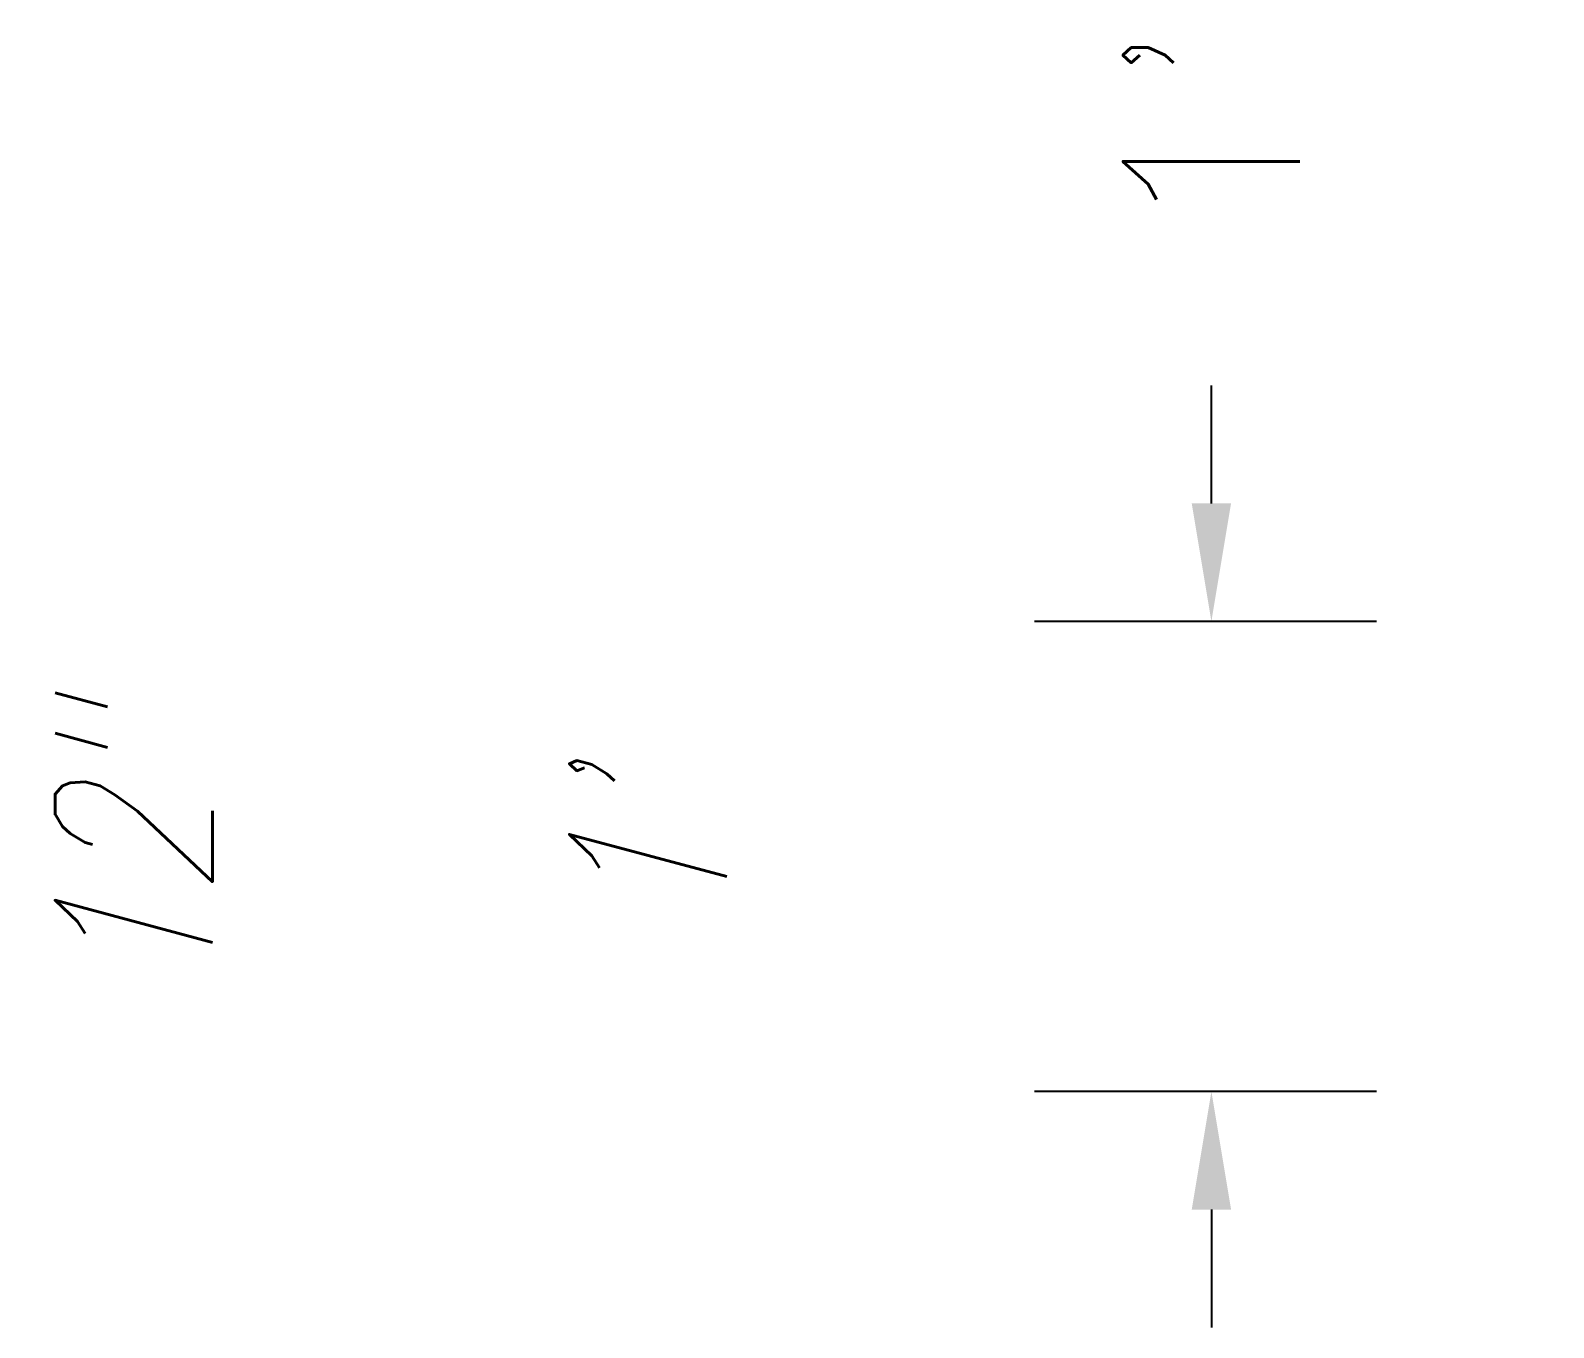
# Model space of a CAD drawing. Header units: inches. Extents: x -39 to 71, y -6 to 70.
# Drawn here: x -38.72 to 0, y -6 to 26.97 of the extents above; entities that cross this region are included whole.
import ezdxf

# ---------------------------------------------------------------- set-up
doc = ezdxf.new("R2010")
doc.units = ezdxf.units.IN
doc.header["$LTSCALE"] = 0.25
doc.header["$MEASUREMENT"] = 0
doc.styles.add('LengthsText', font='romans.shx', dxfattribs={"width": 0.75, "oblique": 15})
doc.styles.add('ROMANS', font='romans')
doc.dimstyles.new('DuctLengths', dxfattribs={"dimtxt": 4, "dimasz": 0.0625, "dimexe": 0.09375, "dimexo": 0.09375, "dimgap": 0.09, "dimtad": 0, "dimdec": 3, "dimzin": 0, "dimdsep": 46, "dimlunit": 5, "dimtxsty": 'LengthsText', "dimcen": 0, "dimse1": 1, "dimse2": 1, "dimsd1": 1, "dimsd2": 1, "dimadec": 0, "dimazin": 0, "dimtfac": 1, "dimtdec": 3, "dimtofl": 0, "dimtmove": 0, "dimatfit": 3, "dimfxl": 1, "dimfrac": 2, "dimtolj": 1, "dimtzin": 0, "dimarcsym": 0})
doc.dimstyles.new('PipeLengths', dxfattribs={"dimtxt": 4, "dimasz": 0.0625, "dimexe": 0.09375, "dimexo": 0.09375, "dimgap": 0.09, "dimtad": 0, "dimdec": 3, "dimzin": 0, "dimdsep": 46, "dimlunit": 4, "dimtxsty": 'LengthsText', "dimcen": 0, "dimse1": 1, "dimse2": 1, "dimsd1": 1, "dimsd2": 1, "dimadec": 0, "dimazin": 0, "dimtfac": 1, "dimtdec": 3, "dimtofl": 0, "dimtmove": 0, "dimatfit": 3, "dimfxl": 1, "dimfrac": 2, "dimtolj": 1, "dimtzin": 0, "dimarcsym": 0})
doc.dimstyles.new('Tags', dxfattribs={"dimscale": 48, "dimtxt": 0.09375, "dimasz": 0.0625, "dimexe": 0.09375, "dimexo": 0.09375, "dimgap": 0.09, "dimtad": 0, "dimdec": 3, "dimzin": 0, "dimdsep": 46, "dimlunit": 4, "dimtxsty": 'ROMANS', "dimcen": 0, "dimadec": 0, "dimazin": 0, "dimtfac": 1, "dimtdec": 3, "dimtofl": 0, "dimtmove": 0, "dimatfit": 3, "dimfxl": 1, "dimfrac": 2, "dimtolj": 1, "dimtzin": 0, "dimarcsym": 0})

# ---------------------------------------------------------------- blocks, each defined once
blk = doc.blocks.new('*D13')
at = {"color": 0, "lineweight": -2, "transparency": 16777216}
for p, q in [((-8.697, 14.947), (-8.697, 17.947)), ((-4.5, 11.947), (-13.197, 11.947)), ((-4.5, 0), (-13.197, 0)), ((-8.697, -3), (-8.697, -6))]:
    blk.add_line(p, q, dxfattribs=at)
at = {"color": 0, "transparency": 16777216}
for points in [[(-9.197, 14.947), (-8.197, 14.947), (-8.697, 11.947)], [(-9.197, -3), (-8.197, -3), (-8.697, 0)]]:
    blk.add_solid(points, dxfattribs=at)
at = {"layer": 'Defpoints', "color": 0, "transparency": 16777216}
for p in [(-8.697, 11.947), (0, 11.947), (0, 0)]:
    blk.add_point(p, dxfattribs=at)
at = {"color": 0, "transparency": 16777216, "insert": (-8.697, 24.41), "char_height": 4.5, "attachment_point": 5, "rotation": 90, "style": 'ROMANS'}
blk.add_mtext("\\A1;1'", dxfattribs=at)
blk = doc.blocks.new('*D14')
at = {"layer": 'Defpoints', "color": 0, "transparency": 16777216}
for p in [(-23.016, 11.947), (-18.698, 11.947), (-18.698, 0)]:
    blk.add_point(p, dxfattribs=at)
at = {"color": 0, "transparency": 16777216, "insert": (-23.016, 5.974), "char_height": 4, "attachment_point": 5, "rotation": 90, "style": 'LengthsText'}
blk.add_mtext("\\A1;1'", dxfattribs=at)
blk = doc.blocks.new('*D15')
at = {"layer": 'Defpoints', "color": 0, "transparency": 16777216}
for p in [(-36.091, 11.947), (-30.787, 11.947), (-30.787, 0)]:
    blk.add_point(p, dxfattribs=at)
at = {"color": 0, "transparency": 16777216, "insert": (-36.091, 5.974), "char_height": 4, "attachment_point": 5, "rotation": 90, "style": 'LengthsText'}
blk.add_mtext('\\A1;12"', dxfattribs=at)

msp = doc.modelspace()

# ---------------------------------------------------------------- dimensions: what is measured, and where the dimension line sits
for base, p1, p2, dimstyle, picture, middle in [((-8.6965, 11.9474), (0, 0), (0, 11.9474), 'Tags', '*D13', (-8.6965, 24.4103)), ((-23.0158, 11.9474), (-18.6984, 0), (-18.6984, 11.9474), 'PipeLengths', '*D14', (-23.0158, 5.9737))]:
    dim = msp.add_linear_dim(base=base, p1=p1, p2=p2, angle=90, dimstyle=dimstyle)
    dim.commit()
    dim.dimension.update_dxf_attribs({"geometry": picture, "text_midpoint": middle})
dim = msp.add_linear_dim(base=(-36.0912, 11.9474), p1=(-30.787, 0), p2=(-30.787, 11.9474), angle=90, dimstyle='DuctLengths', override={"dimpost": '"'})
dim.commit()
dim.dimension.update_dxf_attribs({"geometry": '*D15', "text_midpoint": (-36.0912, 5.9737)})

doc.saveas('drawing.dxf')
